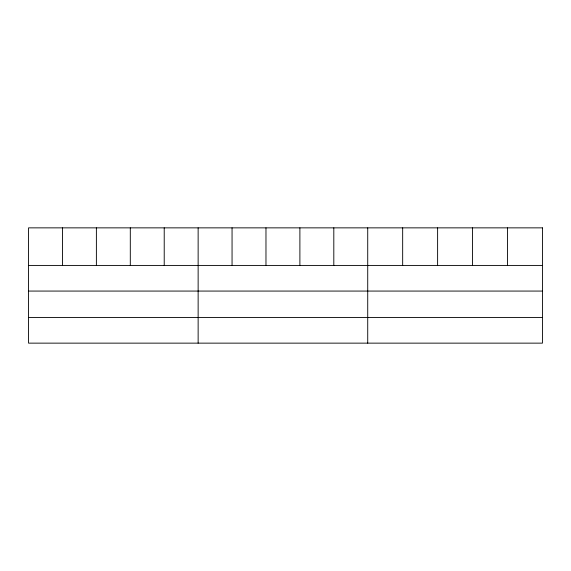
<?xml version="1.0" encoding="UTF-8"?>
<svg xmlns="http://www.w3.org/2000/svg" width="571" height="571" viewBox="0 0 571 571"><rect width="100%" height="100%" fill="white"/><g stroke="black" fill="none" stroke-linecap="round" stroke-linejoin="round"><path stroke-width="0.86" d="M28.55 265.422L542.45 265.422M28.55 291.067L542.45 291.067M28.55 317.49L542.45 317.49M507.505 227.858L507.505 265.422M472.56 227.858L472.56 265.422M437.614 227.858L437.614 265.422M402.669 227.858L402.669 265.422M367.724 227.858L367.724 343.142M333.807 227.858L333.807 265.422M299.889 227.858L299.889 265.422M265.972 227.858L265.972 265.422M232.054 227.858L232.054 265.422M198.137 227.858L198.137 343.142M164.22 227.858L164.22 265.422M130.302 227.858L130.302 265.422M96.385 227.858L96.385 265.422M62.467 227.858L62.467 265.422M542.45 227.858L28.55 227.858L28.55 343.142L542.45 343.142L542.45 227.858"/></g></svg>
